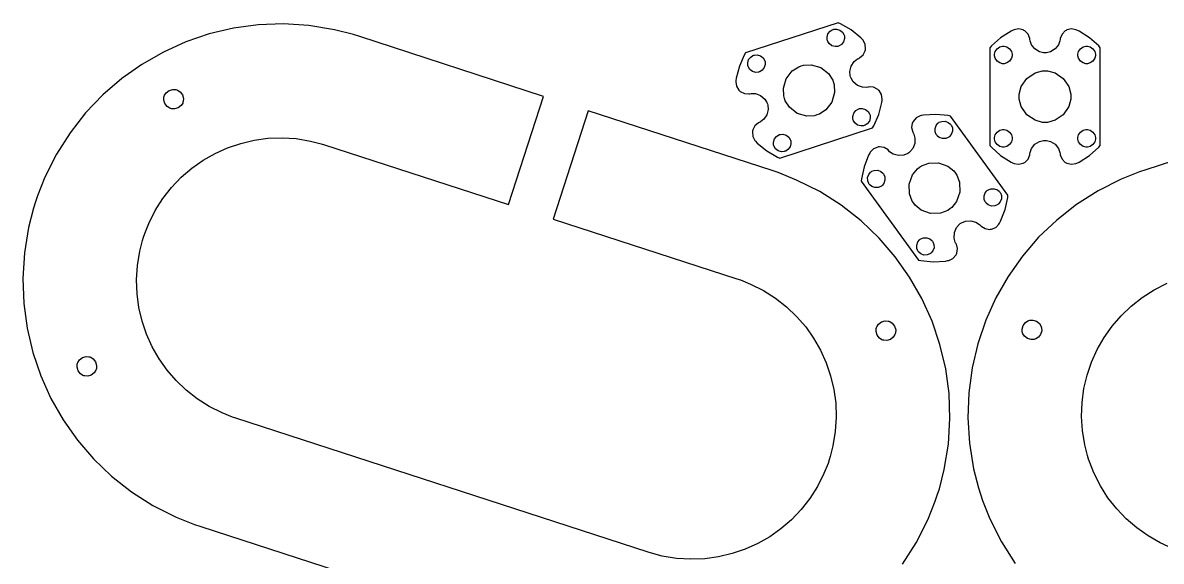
# Model space of a CAD drawing. Extents: x 0 to 47.8, y 0 to 94.9.
# Drawn here: x 0 to 12.16, y 89.12 to 94.87 of the extents above; entities that cross this region are included whole.
import ezdxf

# ---------------------------------------------------------------- set-up
doc = ezdxf.new("R2010")
doc.units = 0
doc.layers.get('0').update_dxf_attribs({"linetype": 'CONTINUOUS'})

msp = doc.modelspace()

# ---------------------------------------------------------------- linework, layer by layer
at = {"color": 0}
for points in [[(9.39849, 89.089), (9.54438, 89.3188), (9.66835, 89.5654), (9.74701, 89.7617), (9.76878, 89.8285), (9.79047, 89.8953), (9.84213, 90.1003), (9.88687, 90.3729), (9.90386, 90.6444), (9.89399, 90.9133), (9.85818, 91.1778), (9.79719, 91.436), (9.71208, 91.6863), (9.60363, 91.9268), (9.47276, 92.156), (9.32032, 92.3719), (9.14725, 92.5729), (8.95443, 92.7575), (8.74274, 92.9235), (8.51303, 93.0693), (8.26622, 93.1933), (8.07004, 93.2719), (8.00319, 93.2936), (6.03928, 93.9318), (5.66379, 92.7763), (7.62771, 92.1382), (7.66499, 92.1261), (7.77453, 92.0822), (7.91228, 92.0129), (8.04047, 91.9315), (8.15864, 91.8388), (8.26628, 91.7358), (8.3629, 91.6236), (8.44797, 91.5031), (8.52106, 91.3751), (8.5816, 91.2408), (8.62913, 91.1013), (8.66314, 90.9571), (8.68317, 90.8096), (8.68864, 90.6594), (8.67919, 90.5078), (8.65419, 90.3557), (8.62537, 90.2413), (8.61328, 90.2039), (8.60113, 90.1667), (8.55724, 90.0571), (8.48801, 89.9194), (8.40657, 89.7911), (8.31386, 89.6731), (8.21094, 89.5654), (8.09868, 89.4688), (7.97814, 89.3837), (7.85026, 89.3106), (7.71593, 89.25), (7.57622, 89.2025), (7.43212, 89.1686), (7.28456, 89.1486), (7.13444, 89.1431), (6.98286, 89.1525), (6.83074, 89.1775), (6.71631, 89.2064), (6.67904, 89.2185), (2.27567, 90.6492), (2.23833, 90.6612), (2.12879, 90.7051), (1.99104, 90.7744), (1.86285, 90.8558), (1.74468, 90.9486), (1.63704, 91.0515), (1.54042, 91.1638), (1.45535, 91.2843), (1.38227, 91.4122), (1.32172, 91.5465), (1.2742, 91.6863), (1.24023, 91.8303), (1.22022, 91.9779), (1.21468, 92.1279), (1.22418, 92.2796), (1.24913, 92.4317), (1.27799, 92.5461), (1.29015, 92.5833), (1.30225, 92.6207), (1.34614, 92.7303), (1.41536, 92.8681), (1.49681, 92.9963), (1.58946, 93.1143), (1.69239, 93.2219), (1.80464, 93.3186), (1.92518, 93.4037), (2.05311, 93.4768), (2.18739, 93.5374), (2.3271, 93.5849), (2.47119, 93.6187), (2.61876, 93.6389), (2.76887, 93.6443), (2.92046, 93.6349), (3.0726, 93.6099), (3.18701, 93.5811), (3.22433, 93.5689), (3.22433, 93.5689), (5.18826, 92.9308), (5.56375, 94.0863), (3.59978, 94.7244), (3.53288, 94.7463), (3.32796, 94.7979), (3.05539, 94.8426), (2.78381, 94.8596), (2.51492, 94.8497), (2.25054, 94.8139), (1.99235, 94.7529), (1.74208, 94.6678), (1.50151, 94.5593), (1.27235, 94.4285), (1.05637, 94.2761), (0.855306, 94.1029), (0.670899, 93.9101), (0.504883, 93.6985), (0.358996, 93.4688), (0.234972, 93.2219), (0.156304, 93.0257), (0.134603, 92.9589), (0.112847, 92.8919), (0.061198, 92.6871), (0.016439, 92.4144), (-0.000543, 92.1429), (0.009332, 91.874), (0.045139, 91.6096), (0.10612, 91.3514), (0.191243, 91.1013), (0.299696, 90.8606), (0.430556, 90.6314), (0.583008, 90.4154), (0.756076, 90.2144), (0.948947, 90.03), (1.16064, 89.8639), (1.39035, 89.7181), (1.63715, 89.594), (1.83333, 89.5154), (1.90022, 89.4936), (6.3036, 88.0629)], [(16.399, 94.7329), (11.9956, 93.3022), (11.9287, 93.2806), (11.7325, 93.2018), (11.4857, 93.0778), (11.256, 92.9319), (11.0443, 92.7658), (10.8515, 92.5815), (10.6784, 92.3804), (10.5259, 92.1644), (10.3951, 91.9353), (10.2866, 91.6947), (10.2015, 91.4444), (10.1405, 91.1863), (10.1047, 90.9218), (10.0948, 90.6529), (10.1118, 90.3814), (10.1566, 90.1088), (10.2082, 89.9039), (10.23, 89.8369), (10.2517, 89.7701), (10.3303, 89.5739), (10.4543, 89.3271), (10.6002, 89.0975)], [(12.2828, 89.2586), (12.1485, 89.3192), (12.0206, 89.3922), (11.9, 89.4772), (11.7878, 89.5739), (11.6848, 89.6815), (11.5921, 89.7997), (11.5107, 89.9279), (11.4415, 90.0657), (11.3976, 90.1751), (11.3855, 90.2125), (11.3733, 90.2497), (11.3445, 90.3642), (11.3195, 90.5164), (11.3101, 90.6679), (11.3155, 90.8179), (11.3356, 90.9656), (11.3696, 91.1097), (11.4171, 91.2494), (11.4777, 91.3837), (11.5507, 91.5117), (11.6358, 91.6322), (11.7324, 91.7443), (11.8401, 91.8474), (11.9582, 91.94), (12.0864, 92.0214), (12.2242, 92.0907)]]:
    msp.add_lwpolyline(points, dxfattribs=at)
for points in [[(7.86643, 93.8075), (7.85721, 93.8033), (7.82004, 93.7711), (7.79736, 93.7275), (7.79546, 93.7175), (7.79351, 93.7076), (7.79818, 93.6588), (7.82058, 93.6149), (7.82758, 93.6076), (7.84581, 93.5885), (7.94743, 93.5046), (8.06114, 93.4381), (8.08544, 93.4275), (9.07611, 93.7493), (9.08957, 93.7722), (9.14247, 93.8929), (9.17535, 94.0204), (9.17888, 94.0467), (9.18018, 94.0567), (9.17258, 94.1053), (9.14757, 94.1476), (9.14019, 94.1544), (9.13276, 94.1614), (9.08882, 94.1833), (9.03976, 94.1875), (9.02989, 94.1856), (9.01546, 94.1825), (8.97006, 94.1846), (8.91553, 94.2043), (8.87142, 94.2419), (8.84733, 94.2806), (8.84283, 94.2944), (8.83826, 94.3085), (8.83507, 94.3539), (8.84864, 94.4103), (8.88112, 94.4583), (8.91672, 94.4867), (8.93012, 94.4926), (8.93929, 94.4968), (8.97651, 94.529), (8.99914, 94.5726), (9.00108, 94.5826), (9.00299, 94.5925), (8.99838, 94.6415), (8.97592, 94.6853), (8.96897, 94.6925), (8.95068, 94.7118), (8.84913, 94.7957), (8.7354, 94.8621), (8.7111, 94.8726), (7.72049, 94.5508), (7.70697, 94.5281), (7.65408, 94.4074), (7.62121, 94.2797), (7.61774, 94.2535), (7.61638, 94.2436), (7.62392, 94.195), (7.64893, 94.1525), (7.65636, 94.1457), (7.66374, 94.1388), (7.70774, 94.1168), (7.75672, 94.1126), (7.76665, 94.1146), (7.78103, 94.1175), (7.82644, 94.1157), (7.88097, 94.0958), (7.92507, 94.0582), (7.94917, 94.0196), (7.95372, 94.0057), (7.95822, 93.9917), (7.96143, 93.9464), (7.94786, 93.8899), (7.91542, 93.8418), (7.87978, 93.8135), (7.86643, 93.8075)], [(8.71322, 94.6222), (8.70454, 94.6193), (8.67622, 94.6179), (8.64171, 94.6278), (8.61339, 94.65), (8.59788, 94.6737), (8.59511, 94.6824), (8.59229, 94.691), (8.59082, 94.7193), (8.60069, 94.7539), (8.62289, 94.7822), (8.64665, 94.7976), (8.65533, 94.8004), (8.66396, 94.8033), (8.69228, 94.8047), (8.72683, 94.7949), (8.7551, 94.7728), (8.77061, 94.749), (8.77344, 94.7403), (8.77621, 94.7317), (8.77767, 94.7033), (8.76779, 94.6687), (8.74561, 94.6406), (8.72185, 94.625), (8.71322, 94.6222)], [(10.7581, 94.6957), (10.757, 94.7057), (10.7378, 94.7511), (10.7033, 94.7861), (10.6945, 94.791), (10.6857, 94.7958), (10.6376, 94.8065), (10.5891, 94.7989), (10.58, 94.7944), (10.5561, 94.7831), (10.4449, 94.7124), (10.3465, 94.6247), (10.329, 94.6049), (10.329, 93.5632), (10.3465, 93.5433), (10.4449, 93.4558), (10.5561, 93.385), (10.58, 93.3736), (10.5891, 93.3693), (10.6376, 93.3615), (10.6857, 93.3722), (10.6945, 93.3771), (10.7033, 93.3819), (10.7378, 93.4169), (10.757, 93.4624), (10.7581, 93.4724), (10.7598, 93.4869), (10.7756, 93.5296), (10.8113, 93.5753), (10.8608, 93.6057), (10.9049, 93.6165), (10.9196, 93.6165), (10.9342, 93.6165), (10.9783, 93.6057), (11.0278, 93.5753), (11.0635, 93.5296), (11.0794, 93.4869), (11.0811, 93.4724), (11.0822, 93.4624), (11.1013, 93.4169), (11.1358, 93.3819), (11.1447, 93.3771), (11.1535, 93.3722), (11.2015, 93.3615), (11.2501, 93.3693), (11.2592, 93.3736), (11.283, 93.385), (11.3942, 93.4558), (11.4926, 93.5433), (11.5101, 93.5632), (11.5101, 94.6049), (11.4926, 94.6247), (11.3942, 94.7124), (11.283, 94.7831), (11.2592, 94.7944), (11.2501, 94.7989), (11.2015, 94.8065), (11.1535, 94.7958), (11.1447, 94.791), (11.1358, 94.7861), (11.1013, 94.7511), (11.0822, 94.7057), (11.0811, 94.6957), (11.0794, 94.6811), (11.0635, 94.6385), (11.0278, 94.5928), (10.9783, 94.5625), (10.9342, 94.5514), (10.9196, 94.5514), (10.9049, 94.5514), (10.8608, 94.5625), (10.8113, 94.5928), (10.7756, 94.6385), (10.7598, 94.6811), (10.7581, 94.6957)], [(10.3804, 94.5294), (10.3804, 94.5386), (10.3878, 94.566), (10.4079, 94.5957), (10.4377, 94.6158), (10.465, 94.6232), (10.4742, 94.6232), (10.4833, 94.6232), (10.5106, 94.6158), (10.5404, 94.5957), (10.5605, 94.566), (10.5679, 94.5386), (10.5679, 94.5294), (10.5679, 94.5203), (10.5605, 94.4931), (10.5404, 94.4632), (10.5106, 94.4431), (10.4833, 94.4357), (10.4742, 94.4357), (10.465, 94.4357), (10.4377, 94.4431), (10.4079, 94.4632), (10.3878, 94.4931), (10.3804, 94.5203), (10.3804, 94.5294)], [(11.2713, 94.5294), (11.2713, 94.5386), (11.2786, 94.566), (11.2987, 94.5957), (11.3285, 94.6158), (11.3558, 94.6232), (11.365, 94.6232), (11.3741, 94.6232), (11.4015, 94.6158), (11.4313, 94.5957), (11.4514, 94.566), (11.4588, 94.5386), (11.4588, 94.5294), (11.4588, 94.5203), (11.4514, 94.4931), (11.4313, 94.4632), (11.4015, 94.4431), (11.3741, 94.4357), (11.365, 94.4357), (11.3558, 94.4357), (11.3285, 94.4431), (11.2987, 94.4632), (11.2786, 94.4931), (11.2713, 94.5203), (11.2713, 94.5294)], [(7.866, 94.3469), (7.85732, 94.3442), (7.829, 94.3426), (7.79443, 94.3525), (7.76611, 94.3747), (7.75065, 94.3985), (7.74789, 94.4071), (7.74507, 94.4157), (7.7436, 94.444), (7.75347, 94.4786), (7.77561, 94.5069), (7.79937, 94.5224), (7.80806, 94.5251), (7.81668, 94.5281), (7.845, 94.5294), (7.87956, 94.5196), (7.90788, 94.4975), (7.92333, 94.4737), (7.92617, 94.465), (7.92893, 94.4564), (7.93039, 94.4281), (7.92051, 94.3935), (7.89839, 94.3653), (7.87463, 94.3497), (7.866, 94.3469)], [(8.48329, 93.8885), (8.45785, 93.8803), (8.37478, 93.876), (8.27344, 93.905), (8.19037, 93.97), (8.14501, 94.0397), (8.13678, 94.0651), (8.12847, 94.0906), (8.12418, 94.1736), (8.15326, 94.275), (8.21815, 94.3581), (8.28787, 94.4033), (8.31332, 94.4117), (8.33871, 94.4199), (8.42176, 94.4242), (8.52311, 94.3951), (8.60618, 94.3301), (8.65153, 94.2606), (8.65983, 94.235), (8.66808, 94.2096), (8.67231, 94.1265), (8.64328, 94.0253), (8.5784, 93.9422), (8.50874, 93.8968), (8.48329, 93.8885)], [(10.6446, 94.084), (10.6446, 94.1108), (10.6662, 94.1911), (10.7251, 94.2785), (10.8126, 94.3374), (10.8928, 94.359), (10.9196, 94.359), (10.9463, 94.359), (11.0266, 94.3374), (11.114, 94.2785), (11.173, 94.1911), (11.1946, 94.1108), (11.1946, 94.084), (11.1946, 94.0572), (11.173, 93.9769), (11.114, 93.8896), (11.0266, 93.8307), (10.9463, 93.809), (10.9196, 93.809), (10.8928, 93.809), (10.8126, 93.8307), (10.7251, 93.8896), (10.6662, 93.9769), (10.6446, 94.0572), (10.6446, 94.084)], [(1.64344, 94.1563), (1.6531, 94.1531), (1.67974, 94.1357), (1.70454, 94.104), (1.7156, 94.0653), (1.71403, 94.0336), (1.71089, 94.0239), (1.70768, 94.0142), (1.69038, 93.9876), (1.65864, 93.9628), (1.61996, 93.9517), (1.58826, 93.9533), (1.57856, 93.9564), (1.56879, 93.9596), (1.54221, 93.9769), (1.51742, 94.0087), (1.50629, 94.0474), (1.50797, 94.079), (1.51113, 94.0888), (1.51426, 94.0985), (1.53157, 94.1251), (1.56332, 94.1499), (1.602, 94.161), (1.63368, 94.1593), (1.64344, 94.1563)], [(8.9885, 93.775), (8.97982, 93.7721), (8.9515, 93.7707), (8.91699, 93.7806), (8.88867, 93.8028), (8.87315, 93.8265), (8.87039, 93.8351), (8.86757, 93.8438), (8.8661, 93.8721), (8.87597, 93.9067), (8.89817, 93.935), (8.92193, 93.9504), (8.93061, 93.9532), (8.93924, 93.9561), (8.96756, 93.9575), (9.00211, 93.9476), (9.03039, 93.9256), (9.0459, 93.9018), (9.04872, 93.8931), (9.05149, 93.8844), (9.05296, 93.8561), (9.04308, 93.8215), (9.02089, 93.7932), (8.99713, 93.7778), (8.9885, 93.775)], [(10.2297, 92.7064), (10.2364, 92.699), (10.2785, 92.6736), (10.3271, 92.6656), (10.3371, 92.6667), (10.3472, 92.6679), (10.3923, 92.6875), (10.427, 92.7224), (10.4318, 92.7312), (10.4444, 92.7546), (10.4927, 92.8771), (10.5209, 93.0058), (10.5234, 93.0321), (9.91114, 93.8749), (9.88525, 93.8807), (9.75418, 93.8936), (9.62267, 93.8856), (9.59668, 93.8807), (9.58669, 93.8789), (9.54281, 93.8567), (9.51025, 93.8197), (9.50603, 93.8106), (9.50174, 93.8014), (9.49442, 93.7528), (9.50558, 93.7049), (9.51058, 93.6961), (9.51779, 93.6833), (9.53, 93.6396), (9.528, 93.5817), (9.50581, 93.5281), (9.47661, 93.4932), (9.46474, 93.4846), (9.45285, 93.476), (9.41069, 93.4589), (9.35286, 93.4543), (9.2971, 93.4704), (9.25922, 93.4956), (9.24935, 93.5063), (9.24251, 93.5138), (9.20042, 93.5392), (9.15192, 93.5472), (9.14188, 93.546), (9.13183, 93.5449), (9.08669, 93.5253), (9.05197, 93.4904), (9.04719, 93.4815), (9.03456, 93.4582), (8.98622, 93.3357), (8.95811, 93.2069), (8.95562, 93.1806), (9.56788, 92.3379), (9.59369, 92.3321), (9.72478, 92.3192), (9.85628, 92.3272), (9.88232, 92.3321), (9.89225, 92.3339), (9.93608, 92.3561), (9.96864, 92.3929), (9.97293, 92.4021), (9.97715, 92.4112), (9.98454, 92.46), (9.97336, 92.5078), (9.96838, 92.5167), (9.9611, 92.5294), (9.94889, 92.5732), (9.9509, 92.6313), (9.9731, 92.6847), (10.0023, 92.7196), (10.0142, 92.7282), (10.0261, 92.7368), (10.0682, 92.7539), (10.1261, 92.7585), (10.1818, 92.7424), (10.2197, 92.7172), (10.2297, 92.7064)], [(9.9139, 93.7836), (9.91922, 93.7763), (9.92931, 93.7499), (9.93061, 93.7139), (9.91829, 93.6801), (9.9005, 93.6581), (9.89312, 93.6526), (9.88574, 93.6474), (9.85926, 93.6372), (9.82335, 93.636), (9.78961, 93.6483), (9.76753, 93.6661), (9.76221, 93.6735), (9.75683, 93.6808), (9.74669, 93.7074), (9.74544, 93.7432), (9.75771, 93.7769), (9.77556, 93.799), (9.78293, 93.8043), (9.79025, 93.8097), (9.81674, 93.8199), (9.85271, 93.8211), (9.88644, 93.8089), (9.90853, 93.791), (9.9139, 93.7836)], [(8.14128, 93.4997), (8.1326, 93.4968), (8.10428, 93.4954), (8.06976, 93.5053), (8.04144, 93.5275), (8.02593, 93.5512), (8.02317, 93.5599), (8.02035, 93.5685), (8.01888, 93.5968), (8.02875, 93.6314), (8.05089, 93.6597), (8.07465, 93.6751), (8.08333, 93.6779), (8.09196, 93.6808), (8.12028, 93.6822), (8.15483, 93.6724), (8.18317, 93.6503), (8.19863, 93.6265), (8.20144, 93.6178), (8.20421, 93.6092), (8.20568, 93.5808), (8.19581, 93.5463), (8.17367, 93.5179), (8.1499, 93.5025), (8.14128, 93.4997)], [(10.3804, 93.6386), (10.3804, 93.6478), (10.3878, 93.6751), (10.4079, 93.7049), (10.4377, 93.725), (10.465, 93.7324), (10.4742, 93.7324), (10.4833, 93.7324), (10.5106, 93.725), (10.5404, 93.7049), (10.5605, 93.6751), (10.5679, 93.6478), (10.5679, 93.6386), (10.5679, 93.6294), (10.5605, 93.6021), (10.5404, 93.5724), (10.5106, 93.5522), (10.4833, 93.5449), (10.4742, 93.5449), (10.465, 93.5449), (10.4377, 93.5522), (10.4079, 93.5724), (10.3878, 93.6021), (10.3804, 93.6294), (10.3804, 93.6386)], [(11.2713, 93.6386), (11.2713, 93.6478), (11.2786, 93.6751), (11.2987, 93.7049), (11.3285, 93.725), (11.3558, 93.7324), (11.365, 93.7324), (11.3741, 93.7324), (11.4015, 93.725), (11.4313, 93.7049), (11.4514, 93.6751), (11.4588, 93.6478), (11.4588, 93.6386), (11.4588, 93.6294), (11.4514, 93.6021), (11.4313, 93.5724), (11.4015, 93.5522), (11.3741, 93.5449), (11.365, 93.5449), (11.3558, 93.5449), (11.3285, 93.5522), (11.2987, 93.5724), (11.2786, 93.6021), (11.2713, 93.6294), (11.2713, 93.6386)], [(9.19314, 93.26), (9.19846, 93.2526), (9.20861, 93.2263), (9.20985, 93.1903), (9.1976, 93.1565), (9.17979, 93.1344), (9.17242, 93.129), (9.16504, 93.1238), (9.13857, 93.1136), (9.10265, 93.1124), (9.0689, 93.1246), (9.04682, 93.1425), (9.0415, 93.1499), (9.03614, 93.1572), (9.02599, 93.1836), (9.02474, 93.2196), (9.037, 93.2533), (9.05485, 93.2754), (9.06222, 93.2807), (9.06956, 93.2861), (9.09603, 93.2963), (9.132, 93.2975), (9.16575, 93.2853), (9.18778, 93.2674), (9.19314, 93.26)], [(9.96197, 93.2681), (9.97765, 93.2464), (10.0074, 93.1687), (10.0111, 93.0633), (9.97504, 92.9643), (9.92279, 92.8996), (9.90115, 92.8839), (9.8795, 92.8682), (9.80181, 92.8385), (9.69646, 92.8347), (9.59739, 92.8708), (9.53271, 92.9231), (9.51704, 92.9447), (9.50131, 92.9664), (9.47157, 93.044), (9.46783, 93.1494), (9.5039, 93.2485), (9.55621, 93.3132), (9.57785, 93.3289), (9.5995, 93.3446), (9.67714, 93.3743), (9.7825, 93.3781), (9.88157, 93.3419), (9.94624, 93.2897), (9.96197, 93.2681)], [(10.4375, 93.0629), (10.4428, 93.0556), (10.453, 93.0292), (10.4542, 92.9932), (10.4419, 92.9594), (10.4242, 92.9374), (10.4168, 92.9319), (10.4094, 92.9267), (10.3829, 92.9165), (10.3469, 92.9153), (10.3132, 92.9276), (10.2911, 92.9454), (10.2858, 92.9528), (10.2804, 92.9601), (10.2703, 92.9867), (10.269, 93.0225), (10.2814, 93.0562), (10.2992, 93.0783), (10.3066, 93.0836), (10.3139, 93.089), (10.3404, 93.0992), (10.3763, 93.1004), (10.41, 93.0882), (10.4321, 93.0703), (10.4375, 93.0629)], [(9.71679, 92.5393), (9.72211, 92.5319), (9.73226, 92.5054), (9.73351, 92.4696), (9.72125, 92.4358), (9.70344, 92.4138), (9.69607, 92.4083), (9.68869, 92.4031), (9.66222, 92.3929), (9.62625, 92.3917), (9.5925, 92.4039), (9.57042, 92.4218), (9.56511, 92.429), (9.55974, 92.4365), (9.54958, 92.4629), (9.54833, 92.4989), (9.5606, 92.5326), (9.57844, 92.5547), (9.58583, 92.56), (9.59315, 92.5654), (9.61962, 92.5756), (9.6556, 92.5768), (9.68935, 92.5644), (9.71143, 92.5467), (9.71679, 92.5393)], [(10.8117, 91.4928), (10.802, 91.4896), (10.7703, 91.4881), (10.7316, 91.4992), (10.6999, 91.5239), (10.6826, 91.5506), (10.6795, 91.5603), (10.6763, 91.57), (10.6746, 91.6017), (10.6857, 91.6404), (10.7105, 91.6721), (10.7371, 91.6894), (10.7468, 91.6925), (10.7566, 91.6957), (10.7883, 91.6974), (10.827, 91.6863), (10.8587, 91.6615), (10.876, 91.6349), (10.8792, 91.6251), (10.8823, 91.6154), (10.884, 91.5837), (10.8728, 91.545), (10.848, 91.5133), (10.8215, 91.496), (10.8117, 91.4928)], [(9.2519, 91.684), (9.26156, 91.6808), (9.28819, 91.6636), (9.31299, 91.6319), (9.32406, 91.5932), (9.32243, 91.5615), (9.31928, 91.5518), (9.31614, 91.5421), (9.29878, 91.5154), (9.26708, 91.4907), (9.2284, 91.4796), (9.19672, 91.4811), (9.18701, 91.4843), (9.17725, 91.4875), (9.15067, 91.5049), (9.12587, 91.5365), (9.11475, 91.5753), (9.11643, 91.6069), (9.11957, 91.6167), (9.12272, 91.6264), (9.14003, 91.6531), (9.17176, 91.6778), (9.21044, 91.6889), (9.24214, 91.6872), (9.2519, 91.684)], [(0.716417, 91.3031), (0.726074, 91.2999), (0.752713, 91.2825), (0.777453, 91.2508), (0.788574, 91.2121), (0.786947, 91.1804), (0.7838, 91.1707), (0.780653, 91.161), (0.763292, 91.1344), (0.731608, 91.1096), (0.692871, 91.0985), (0.661187, 91.1001), (0.651476, 91.1033), (0.64171, 91.1064), (0.615126, 91.1238), (0.590386, 91.1556), (0.579264, 91.1942), (0.580946, 91.226), (0.584093, 91.2356), (0.58724, 91.2453), (0.604546, 91.2719), (0.636231, 91.2967), (0.674968, 91.3078), (0.706651, 91.3061), (0.716417, 91.3031)]]:
    msp.add_lwpolyline(points, close=True, dxfattribs=at)

doc.saveas('drawing.dxf')
